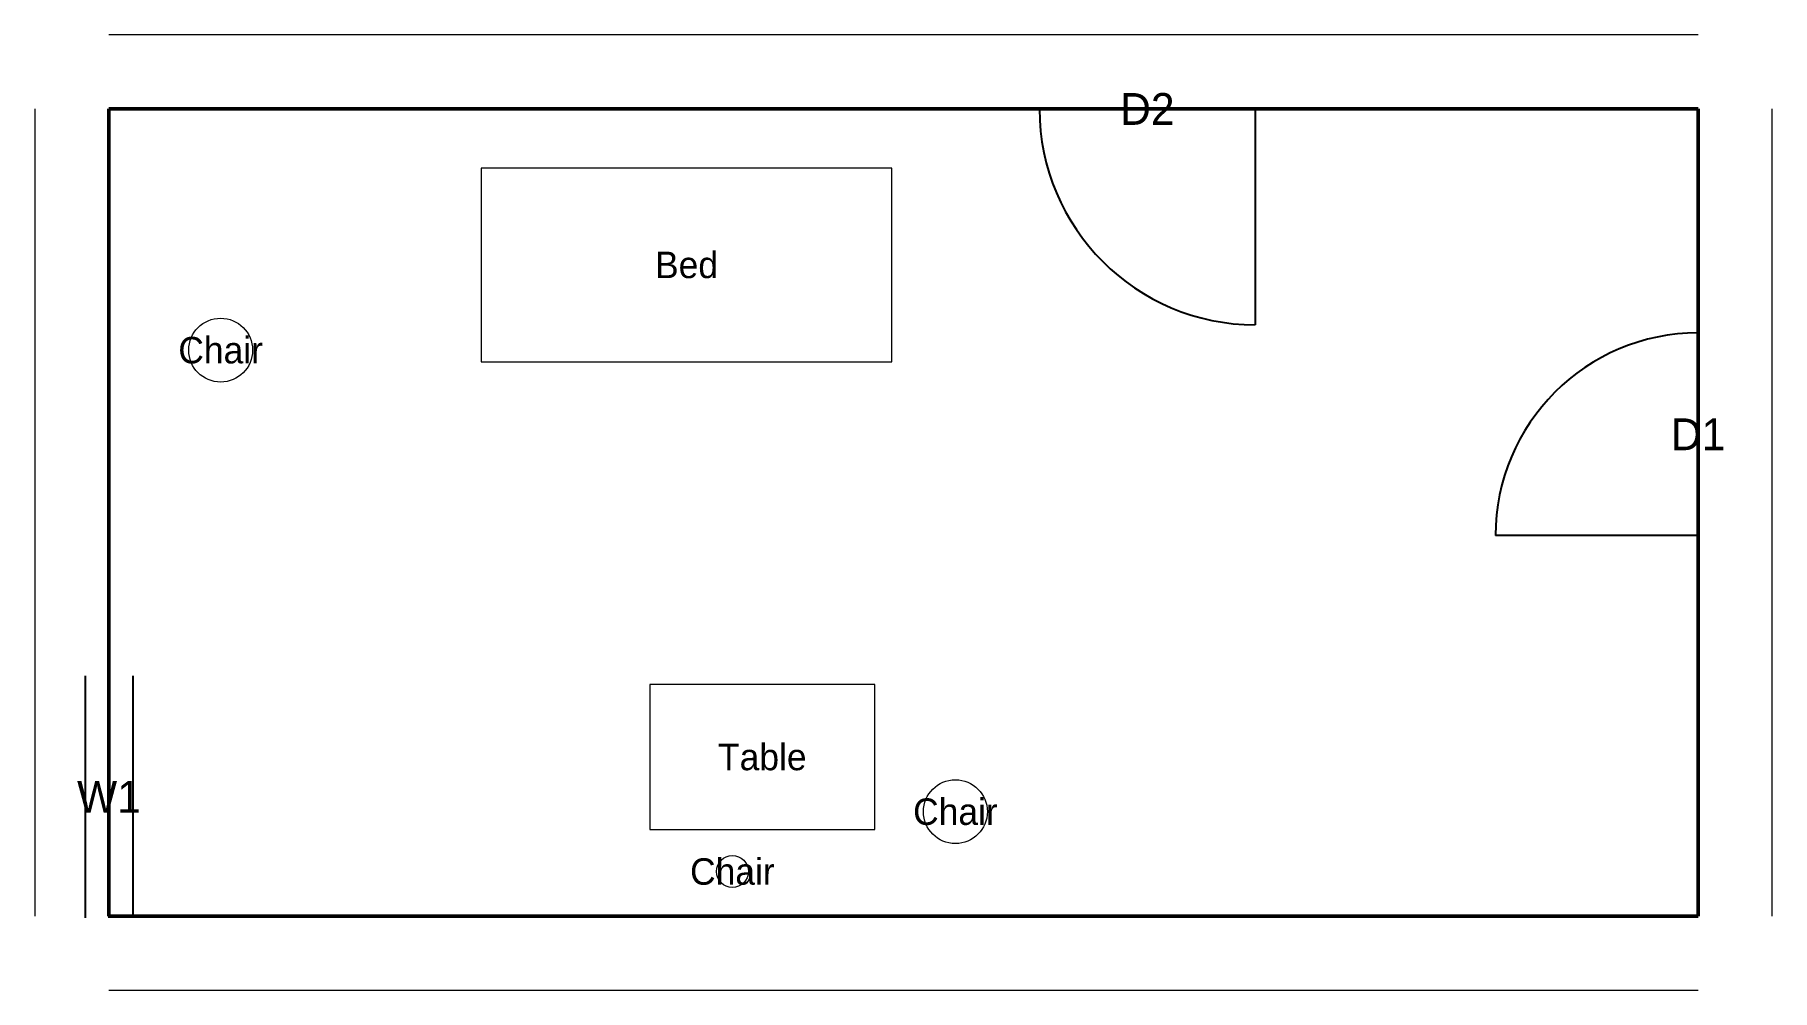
# Model space of a CAD drawing. Header units: metres. Extents: x -28 to 628, y -28 to 333.
import ezdxf
from ezdxf.enums import TextEntityAlignment as Align

# ---------------------------------------------------------------- set-up
doc = ezdxf.new("R2010")
doc.units = ezdxf.units.M
for name, color, linetype, lineweight in [('DIMS', 8, 'Continuous', 13), ('DOORS', 1, 'Continuous', 25), ('FURNITURE', 7, 'Continuous', 13), ('LABELS', 4, 'Continuous', 13), ('WALLS', 2, 'Continuous', 50), ('WINDOWS', 5, 'Continuous', 25)]:
    doc.layers.add(name, color=color, linetype=linetype, lineweight=lineweight)

msp = doc.modelspace()

# ---------------------------------------------------------------- linework, layer by layer
at = {"layer": 'DIMS'}
for p, q in [((247.82, 332.58), (0, 332.58)), ((600, 332.58), (247.82, 332.58)), ((-28, 304.58), (-28, 0)), ((628, 0), (628, 304.58)), ((0, -28), (600, -28))]:
    msp.add_line(p, q, dxfattribs=at)
at = {"layer": 'DOORS'}
for p, q in [((432.8, 304.58), (432.8, 223.13)), ((600, 143.55), (523.5, 143.55))]:
    msp.add_line(p, q, dxfattribs=at)
for centre, radius, start, end in [((432.8, 304.58), 81.45, 180, 270), ((600, 143.55), 76.5, 90, 180)]:
    msp.add_arc(centre, radius, start, end, dxfattribs=at)
at = {"layer": 'FURNITURE'}
for points in [[(295.58, 282.29), (140.58, 282.29), (140.58, 209.19), (295.58, 209.19), (295.58, 282.29)], [(204.19, 32.61), (289.19, 32.61), (289.19, 87.44), (204.19, 87.44), (204.19, 32.61)]]:
    msp.add_lwpolyline(points, dxfattribs=at)
for centre, radius in [((42.18, 213.56), 12.06), ((319.6, 39.39), 12.06), ((235.4, 16.8), 6.03)]:
    msp.add_circle(centre, radius, dxfattribs=at)
at = {"layer": 'WALLS', "lineweight": 50}
for p, q in [((247.82, 304.58), (0, 304.58)), ((0, 304.58), (0, 0)), ((600, 304.58), (247.82, 304.58)), ((600, 0), (600, 304.58)), ((0, 0), (600, 0))]:
    msp.add_line(p, q, dxfattribs=at)
at = {"layer": 'WINDOWS'}
for p, q in [((-9, 90.7), (-9, -0.7)), ((0, 90.7), (0, -0.7)), ((9, 90.7), (9, -0.7))]:
    msp.add_line(p, q, dxfattribs=at)

# ---------------------------------------------------------------- texts
at = {"layer": 'LABELS'}
for s, height, p in [('D2', 12, (392.08, 304.58)), ('Bed', 10, (218.08, 245.74)), ('Chair', 10, (42.18, 213.56)), ('D1', 12, (600, 181.8)), ('Table', 10, (246.69, 60.03)), ('W1', 12, (0, 45)), ('Chair', 10, (319.6, 39.39)), ('Chair', 10, (235.4, 16.8))]:
    msp.add_text(s, height=height, dxfattribs=at).set_placement(p, align=Align.MIDDLE_CENTER)

doc.saveas('drawing.dxf')
